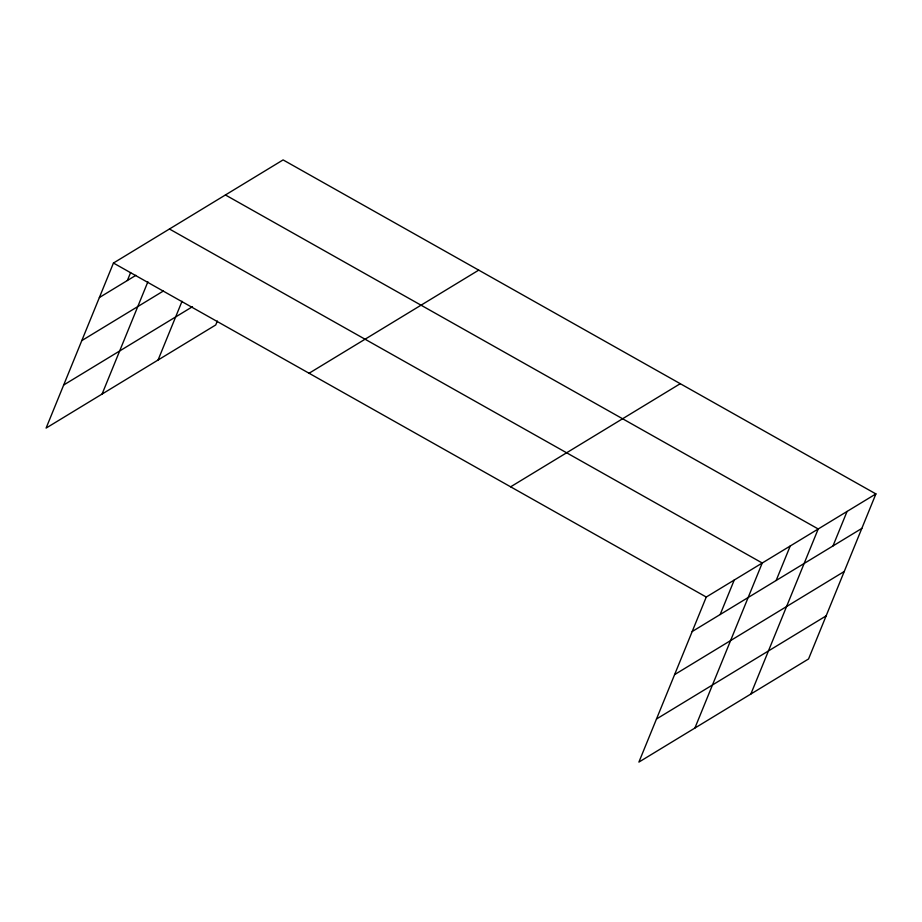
<?xml version="1.0" encoding="UTF-8"?>
<svg xmlns="http://www.w3.org/2000/svg" width="922" height="922" viewBox="0 0 922 922"><rect width="100%" height="100%" fill="white"/><g stroke="black" fill="none" stroke-linecap="round" stroke-linejoin="round"><path stroke-width="1.38" d="M875.9 493.915L706.264 597.041L638.9 762.091L808.548 658.965L875.9 493.915L283.1 159.909L113.452 263.035L46.1 428.085L215.736 324.959L217.338 321.04M127.374 280.507L130.624 272.555M102.077 394.051L147.9 281.775M158.065 360.029L182.037 301.275M720.174 614.513L734.246 580.019M694.888 728.057L762.24 563.008L169.441 229.002M776.151 580.48L790.235 545.985M750.865 694.024L818.217 528.974L225.417 194.968M832.981 545.939L847.064 511.445M99.38 297.529L135.891 275.332M81.793 340.61L163.332 291.041M63.687 385.004L192.468 306.715M309.077 373.249L478.725 270.134M510.638 486.816L680.275 383.69M692.18 631.535L861.828 528.41M674.604 674.616L844.241 571.49M656.487 719.01L826.124 615.884M113.452 263.035L706.264 597.041"/></g></svg>
